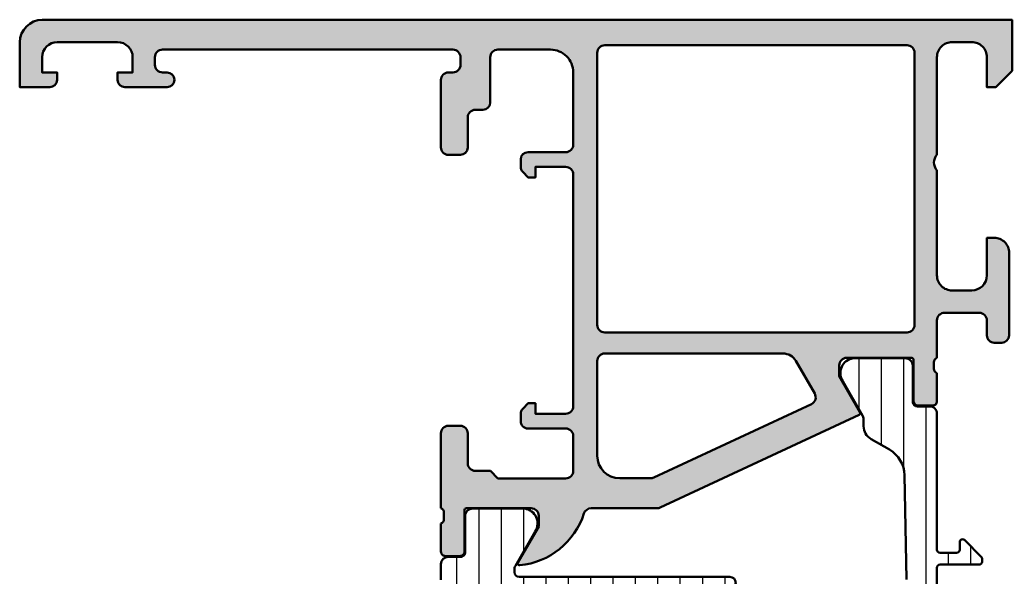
# Model space of a CAD drawing. Extents: x -35 to 53, y 0 to 100.
# Drawn here: x -35 to 31, y 62.9 to 100 of the extents above; entities that cross this region are included whole.
import ezdxf

# ---------------------------------------------------------------- set-up
doc = ezdxf.new("R2010")
doc.units = 0
for name, color, linetype, lineweight in [('0S-Alu contour', 7, 'Continuous', 50), ('0S-Alu hatch', 252, 'Continuous', 25), ('0S-Plastic contour', 254, 'Continuous', 50), ('0S-Plastic hatch', 253, 'Continuous', 25)]:
    doc.layers.add(name, color=color, linetype=linetype, lineweight=lineweight)
pattern_1 = [(90, (0, 0), (-1.4859, 0), [])]

# ---------------------------------------------------------------- blocks, each defined once
blk = doc.blocks.new('245333__AB3C37DB_A8EB_4CBF_8528_2599B0CFD60A___7E05B012_0BDB_4FFD_AA34_E03816C24CFA_')
at = {"layer": '0S-Plastic hatch'}
h = blk.add_hatch(dxfattribs=at)
h.set_pattern_fill('ANSI31', color=256, scale=0.4680000000000001, angle=45, style=0)
h.set_pattern_definition(pattern_1)
edge = h.paths.add_edge_path()
edge.add_line((25.9799999999999, 73.79000299999998), (25.97999999999993, 64.75000000000767))
edge.add_arc((26.18999999999994, 64.75000000000767), 0.2100000000000151, 180, 269.9999999999971)
edge.add_line((26.18999999999993, 64.54000000000767), (27.28999999999604, 64.54000000000755))
edge.add_arc((27.28999999999606, 64.75000000000774), 0.2100000000001927, 269.9999999999952, 360)
edge.add_line((27.49999999999625, 64.75000000000774), (27.49999999999625, 65.25000000000763))
edge.add_ellipse((27.68999999999626, 65.25000000000763), major_axis=(-0.1900000000000154, 0), ratio=1, start_angle=224.9999999999993, end_angle=360, ccw=False)
edge.add_line((27.82435028842172, 65.38435028843308), (28.92435028842168, 64.2843502884331))
edge.add_ellipse((28.78999999999616, 64.15000000000758), major_axis=(-0.1900000000001091, 0), ratio=1, start_angle=180, end_angle=225.0000000000008, ccw=False)
edge.add_line((28.97999999999627, 64.15000000000758), (28.97999999999602, 63.9500000000072))
edge.add_ellipse((28.78999999999622, 63.95000000000742), major_axis=(-0.1899999999998023, 0), ratio=1, start_angle=90, end_angle=180, ccw=False)
edge.add_line((28.78999999999622, 63.76000000000762), (26.18999999999616, 63.76000000000761))
edge.add_arc((26.18999999999617, 63.55000000001139), 0.2099999999962208, 90.00000000000095, 180)
edge.add_line((25.97999999999995, 63.55000000001139), (25.98000000000008, 28.94999999999603))
edge.add_arc((26.18999999999618, 28.94999999999603), 0.2099999999961035, 180, 270.0000000000009)
edge.add_line((26.18999999999618, 28.73999999999993), (28.78999999999622, 28.73999999999993))
edge.add_ellipse((28.78999999999621, 28.55000000000014), major_axis=(-0.1899999999997952, 0), ratio=1, start_angle=180, end_angle=269.99999999999784, ccw=False)
edge.add_line((28.97999999999601, 28.55000000000014), (28.97999999999626, 28.3500000000002))
edge.add_ellipse((28.78999999999623, 28.34999999999997), major_axis=(-0.1900000000000297, 0), ratio=1, start_angle=135.0000000000008, end_angle=180, ccw=False)
edge.add_line((28.92435028842169, 28.2156497115745), (27.82435028842169, 27.11564971157448))
edge.add_ellipse((27.68999999999625, 27.24999999999992), major_axis=(-0.1900000000000011, 0), ratio=1, start_angle=0, end_angle=134.9999999999985, ccw=False)
edge.add_line((27.49999999999625, 27.24999999999992), (27.49999999999625, 27.74999999999979))
edge.add_arc((27.28999999999607, 27.74999999999979), 0.2100000000001856, 0, 90.0000000000068)
edge.add_line((27.28999999999604, 27.95999999999998), (26.19000000000376, 27.95999999999988))
edge.add_arc((26.19000000000378, 27.74999999999618), 0.2100000000036957, 90.00000000000291, 180)
edge.add_line((25.98000000000008, 27.74999999999618), (25.98000000000011, 18.70999700000012))
edge.add_ellipse((25.49000000000002, 18.70999700000011), major_axis=(-0.490000000000098, 0), ratio=1, start_angle=89.9999999999996, end_angle=180, ccw=False)
edge.add_line((25.49000000000001, 18.21999700000002), (24.67966598775748, 18.21999700000002))
edge.add_arc((24.67966598775748, 17.90999700000001), 0.3100000000000058, 90, 180)
edge.add_line((24.36966598775748, 17.90999700000001), (24.3700006171609, 15.50999722280127))
edge.add_ellipse((23.88000531041819, 15.50999530673905), major_axis=(-0.4899953067464561, 0), ratio=1, start_angle=89.99992156330188, end_angle=180.0002240468632, ccw=False)
edge.add_line((23.88000463962508, 15.01999999999305), (20.4041775038158, 15.02000000000001))
edge.add_ellipse((20.5457711508919, 15.99981807472287), major_axis=(-0.9899960709244822, 0), ratio=1, start_angle=-32.740756988377484, end_angle=81.77710364110038, ccw=False)
edge.add_line((19.71305944591096, 16.53524634894235), (21.0316956091938, 18.81919149350405))
edge.add_arc((20.59002263812886, 19.07419146728958), 0.5099999999999558, 330.0000034006546, 360.5398516222324)
edge.add_line((21.10000000000014, 19.07899671221202), (21.10000000000014, 19.53149545762268))
edge.add_ellipse((22.09000000000009, 19.53149545762266), major_axis=(-0.9899999999999485, 0), ratio=1, start_angle=299.9999999999982, end_angle=360, ccw=False)
edge.add_line((21.59500000000014, 20.38886060736923), (22.81844590919087, 21.0952174323794))
edge.add_arc((21.81344590919093, 22.83592849398615), 2.010000000000001, 299.9999999999981, 358.8298047176663)
edge.add_line((23.8230267081173, 22.79487958917155), (23.96488342538069, 29.7395846062411))
edge.add_arc((23.45498978983221, 29.75000000000004), 0.510000000000003, 358.829804717665, 450.0000000000004)
edge.add_line((23.4549897898322, 30.26000000000004), (22.09000000000001, 30.26000000000003))
edge.add_ellipse((22.09000000000001, 30.75000000000003), major_axis=(-0.490000000000002, 0), ratio=1, start_angle=-90, end_angle=90, ccw=False)
edge.add_line((22.09000000000001, 31.24000000000004), (23.49584299149152, 31.24000000000002))
edge.add_arc((23.49584299149152, 31.75000000000003), 0.5100000000000052, 269.9999999999996, 358.8298047176656)
edge.add_line((24.00573662704001, 31.7395846062411), (24.16914943367726, 39.73958460624115))
edge.add_arc((23.65925579812883, 39.75000000000009), 0.5099999999999497, 358.829804717665, 450.0000000000004)
edge.add_line((23.65925579812883, 40.26000000000004), (22.09000000000002, 40.26000000000002))
edge.add_ellipse((22.09000000000002, 40.75000000000002), major_axis=(-0.490000000000002, 0), ratio=1, start_angle=-90, end_angle=90, ccw=False)
edge.add_line((22.09000000000002, 41.24000000000003), (23.68999999999993, 41.24000000000003))
edge.add_arc((23.68999999999993, 41.7500000000001), 0.5100000000000762, 270, 360)
edge.add_line((24.20000000000001, 41.7500000000001), (24.20000000000001, 50.75000000000001))
edge.add_arc((23.69, 50.75000000000001), 0.5100000000000087, 0, 89.9999999999996)
edge.add_line((23.69, 51.26000000000002), (22.09000000000001, 51.26000000000002))
edge.add_ellipse((22.09000000000001, 51.75000000000003), major_axis=(-0.490000000000002, 0), ratio=1, start_angle=-90, end_angle=90, ccw=False)
edge.add_line((22.09000000000001, 52.24000000000003), (23.6592557981288, 52.24000000000004))
edge.add_arc((23.65925579812879, 52.75000000000003), 0.5099999999999838, 270.0000000000004, 361.1701952823318)
edge.add_line((24.16914943367726, 52.76041539375894), (24.00573662704001, 60.76041539375893))
edge.add_arc((23.49584299149153, 60.74999999999999), 0.5099999999999995, 1.170195282334352, 89.999999999998)
edge.add_line((23.49584299149155, 61.25999999999999), (22.08999999999999, 61.26000000000004))
edge.add_ellipse((22.08999999999999, 61.75000000000003), major_axis=(-0.4899999999999878, 0), ratio=1, start_angle=-90, end_angle=90, ccw=False)
edge.add_line((22.08999999999999, 62.24000000000001), (23.45498978983222, 62.24000000000003))
edge.add_arc((23.45498978983221, 62.75000000000003), 0.509999999999998, 270.0000000000008, 361.1701952823344)
edge.add_line((23.96488342538069, 62.76041539375897), (23.82302670811729, 69.70512041082851))
edge.add_arc((21.81344590919099, 69.66407150601391), 2.009999999999937, 1.170195282334352, 59.99999999999968)
edge.add_line((22.81844590919097, 71.40478256762057), (21.59500000000013, 72.11113939263085))
edge.add_ellipse((22.09000000000014, 72.96850454237743), major_axis=(-0.9899999999999938, 0), ratio=1, start_angle=0, end_angle=59.9999999999996, ccw=False)
edge.add_line((21.10000000000014, 72.96850454237743), (21.10000000000016, 73.42100328780253))
edge.add_arc((20.59002263812852, 73.42580853271026), 0.5100000000001821, 359.4601483794223, 389.9999965993437)
edge.add_line((21.03169560919366, 73.6808085064959), (19.71305944591087, 75.96475365105756))
edge.add_ellipse((20.54577115089173, 76.50018192527716), major_axis=(-0.989996070924479, 0), ratio=1, start_angle=-81.77710364109811, end_angle=32.74075698838561, ccw=False)
edge.add_line((20.40417750381559, 77.48), (23.88000463962495, 77.48000000000695))
edge.add_ellipse((23.88000463962494, 76.99000402256138), major_axis=(-0.4899959774455738, 0), ratio=1, start_angle=179.9920112387995, end_angle=269.99999999999875, ccw=False)
edge.add_line((24.37000061230757, 76.98993570233128), (24.36966599077062, 74.59004622301165))
edge.add_arc((24.67966598777279, 74.59000300001544), 0.3100000000154463, 179.9920113055905, 269.999999997147)
edge.add_line((24.67966598775736, 74.280003), (25.48999999999983, 74.28000300000004))
edge.add_ellipse((25.48999999999985, 73.79000299999998), major_axis=(-0.4900000000000518, 0), ratio=1, start_angle=180, end_angle=270.00000000000205, ccw=False)
at = {"layer": '0S-Plastic contour', "color": 7}
for points in [[(20.40417750381559, 77.48), (23.88000463962495, 77.48000000000695)], [(24.37000061230757, 76.98993570233128), (24.36966599077062, 74.59004622301165)], [(21.03169560919366, 73.6808085064959), (19.71305944591087, 75.96475365105756)], [(24.67966598775736, 74.280003), (25.48999999999983, 74.28000300000004)], [(21.10000000000014, 72.96850454237743), (21.10000000000016, 73.42100328780253)], [(25.9799999999999, 73.79000299999998), (25.97999999999993, 64.75000000000767)], [(22.81844590919097, 71.40478256762057), (21.59500000000013, 72.11113939263085)], [(23.96488342538069, 62.76041539375897), (23.82302670811729, 69.70512041082851)], [(27.82435028842172, 65.38435028843308), (28.92435028842168, 64.2843502884331)], [(27.49999999999625, 64.75000000000774), (27.49999999999625, 65.25000000000763)], [(26.18999999999993, 64.54000000000767), (27.28999999999604, 64.54000000000755)], [(28.97999999999627, 64.15000000000758), (28.97999999999602, 63.9500000000072)], [(25.97999999999995, 63.55000000001139), (25.98000000000008, 28.94999999999603)], [(28.78999999999622, 63.76000000000762), (26.18999999999616, 63.76000000000761)]]:
    blk.add_lwpolyline(points, dxfattribs=at)
at = {"layer": '0S-Plastic contour', "color": 7, "extrusion": (0, 0, -1)}
for centre, radius, start, end in [((-20.54577115089173, 76.50018192527716), 0.989996070924479, 327.2592430116144, 81.77710364109817), ((-23.88000463962494, 76.99000402256138), 0.4899959774455738, 90.00000000000124, 180.0079887612006), ((-25.48999999999985, 73.79000299999998), 0.4900000000000518, 89.99999999999793, 180), ((-22.09000000000014, 72.96850454237743), 0.9899999999999938, 300.0000000000004, 0), ((-27.68999999999626, 65.25000000000763), 0.1900000000000155, 0, 135.0000000000007), ((-28.78999999999616, 64.15000000000758), 0.1900000000001091, 134.9999999999992, 180), ((-28.78999999999622, 63.95000000000742), 0.1899999999998023, 180, 270)]:
    blk.add_arc(centre, radius, start, end, dxfattribs=at)
at = {"layer": '0S-Plastic contour', "color": 7}
for centre, radius, start, end in [((24.67966598777279, 74.59000300001544), 0.3100000000154463, 179.9920113055905, 269.999999997147), ((20.59002263812852, 73.42580853271026), 0.5100000000001821, 359.4601483794223, 29.99999659934367), ((21.81344590919099, 69.66407150601391), 2.009999999999937, 1.170195282334352, 59.99999999999968), ((26.18999999999994, 64.75000000000767), 0.2100000000000151, 180, 269.9999999999971), ((27.28999999999606, 64.75000000000774), 0.2100000000001927, 269.9999999999952, 0), ((26.18999999999617, 63.55000000001139), 0.2099999999962208, 90.00000000000095, 180)]:
    blk.add_arc(centre, radius, start, end, dxfattribs=at)
blk = doc.blocks.new('245333__F05E49D6_9952_44A5_8D55_036CB5AF8541___F15FF10C_3851_4675_9BC1_AAC0E9A3D3D3_')
at = {"layer": '0S-Plastic hatch'}
h = blk.add_hatch(dxfattribs=at)
h.set_pattern_fill('ANSI31', color=256, scale=0.4680000000000001, angle=45, style=0)
h.set_pattern_definition(pattern_1)
edge = h.paths.add_edge_path()
edge.add_ellipse((-7.310000000000066, 62.75000000000009), major_axis=(-0.3100000000001444, 0), ratio=1, start_angle=90.00000000000131, end_angle=180, ccw=False)
edge.add_line((-7.310000000000059, 62.43999999999994), (-11.17602540378484, 62.43999999999995))
edge.add_arc((-11.17602540378481, 61.95000000000003), 0.4899999999999097, 90.00000000000333, 120.0000000000067)
edge.add_line((-11.42102540378481, 62.3743524478543), (-15.65499999999995, 59.92986607498724))
edge.add_arc((-15.40999999999992, 59.50551362713285), 0.4900000000000287, 120.0000000000025, 180)
edge.add_line((-15.89999999999995, 59.50551362713285), (-15.89999999999994, 50.05081865226767))
edge.add_line((-15.89999999999994, 50.05081865226767), (-11.53815944526325, 23.58898595353155))
edge.add_arc((-10.56134089668845, 23.74999999999992), 0.9899999999999536, 189.3601908019132, 270.0000000000008)
edge.add_line((-10.56134089668843, 22.75999999999997), (-6.459137756705189, 22.76000000000002))
edge.add_ellipse((-6.459137756705175, 21.74999999999991), major_axis=(-1.010000000000111, 0), ratio=1, start_angle=242.0205256115211, end_angle=270.0000000000008, ccw=False)
edge.add_line((-5.985290978483774, 22.641946876652), (-3.270730834759518, 21.19983680029858))
edge.add_ellipse((-3.509999999999969, 20.74944778337535), major_axis=(-0.509999999999939, 0), ratio=1, start_angle=180, end_angle=242.02052561152152, ccw=False)
edge.add_line((-3.000000000000031, 20.74944778337535), (-2.999999999999928, 18.70999432109069))
edge.add_arc((-2.510002678902019, 18.70999432109071), 0.4899973210979099, 180, 269.9999999999992)
edge.add_line((-2.510002678902026, 18.2199969999928), (-1.699668666662226, 18.21999699999999))
edge.add_ellipse((-1.699668666659469, 17.90999699999998), major_axis=(-0.3100000000000094, 0), ratio=1, start_angle=179.9920752627534, end_angle=270.00000000050954, ccw=False)
edge.add_line((-1.389668669624676, 17.90995412304535), (-1.390000612376475, 15.51006375070075))
edge.add_arc((-0.9000046396270917, 15.50999597742939), 0.4899959774363776, 179.992075195331, 270.0000000010768)
edge.add_line((-0.9000046396178831, 15.01999999999301), (2.575822496191413, 15.01999999999999))
edge.add_arc((2.434228849115321, 15.99981807472283), 0.9899960709244732, 278.2228963588989, 392.7407569883279)
edge.add_line((3.266940554096714, 16.53524634894159), (1.948315574671376, 18.81917212144135))
edge.add_ellipse((2.389914507581877, 19.07412934928548), major_axis=(-0.5099145081066605, 0), ratio=1, start_angle=0, end_angle=29.999996599456097, ccw=False)
edge.add_line((1.879999999475217, 19.07412934928548), (1.880000000000066, 19.25000000092515))
edge.add_ellipse((2.190000000000019, 19.25000000000002), major_axis=(-0.3099999999999525, 0), ratio=1, start_angle=270.0000000000013, end_angle=360, ccw=False)
edge.add_line((2.190000000000011, 19.55999999999997), (12.21179744661185, 19.56))
edge.add_arc((12.21179744661185, 19.95), 0.3900000000000041, 270, 450)
edge.add_line((12.21179744661185, 20.34000000000001), (2.590000000000031, 20.34))
edge.add_ellipse((2.590000000000046, 21.35), major_axis=(-1.009999999999994, 0), ratio=1, start_angle=0, end_angle=89.9999999999992, ccw=False)
edge.add_line((1.580000000000051, 21.35), (1.58000000000004, 22.44675080303766))
edge.add_line((1.58000000000004, 22.44675080303766), (-5.189983979571763, 31.76483435439978))
edge.add_ellipse((-3.563859820878178, 32.9462827115076), major_axis=(-2.009999999999919, 0), ratio=1, start_angle=9.360190801913404, end_angle=35.999999999999716, ccw=False)
edge.add_line((-5.547097480105826, 32.6193754050415), (-8.371440212615873, 49.75372131560254))
edge.add_ellipse((-6.388202553388097, 50.08062862206865), major_axis=(-2.010000000000048, 0), ratio=1, start_angle=-45.00000000000023, end_angle=9.360190801913177, ccw=False)
edge.add_line((-7.809487183573084, 51.50191325225365), (-3.902857505438774, 55.4085429303879))
edge.add_arc((-5.310000000000009, 56.81568542494915), 1.990000000000012, 314.9999999999999, 360)
edge.add_line((-3.319999999999996, 56.81568542494915), (-3.319999999999879, 60.53341924626915))
edge.add_ellipse((-2.309999999999853, 60.53341924626912), major_axis=(-1.010000000000026, 0), ratio=1, start_angle=300, end_angle=360, ccw=False)
edge.add_line((-2.814999999999866, 61.40810490409142), (-1.747050807568832, 62.0246856578223))
edge.add_ellipse((-1.242050807568837, 61.15000000000002), major_axis=(-1.009999999999991, 0), ratio=1, start_angle=270.0000000000008, end_angle=300, ccw=False)
edge.add_line((-1.242050807568851, 62.16000000000001), (12.21179744661186, 62.16000000000001))
edge.add_arc((12.21179744661186, 62.55000000000002), 0.3900000000000077, 270, 450)
edge.add_line((12.21179744661186, 62.94000000000004), (-1.809999999999881, 62.93999999999996))
edge.add_ellipse((-1.809999999999881, 63.25000000000002), major_axis=(-0.3100000000000591, 0), ratio=1, start_angle=0, end_angle=90, ccw=False)
edge.add_line((-2.11999999999994, 63.25000000000002), (-2.120000000522956, 63.42587054615558))
edge.add_ellipse((-1.610085349575129, 63.42587054617024), major_axis=(-0.5099146509478274, 0), ratio=1, start_angle=330.0000034023255, end_angle=360, ccw=False)
edge.add_line((-2.051684406197642, 63.68082784542122), (-0.7330594076424007, 65.96475365105847))
edge.add_arc((-1.565771112623849, 66.50018192527715), 0.9899960709244755, 327.2592430116779, 441.7771036411004)
edge.add_line((-1.424177465547746, 67.47999999999999), (-4.900004601357068, 67.48000000000692))
edge.add_arc((-4.900004601357053, 66.99000402256135), 0.489995977445588, 90.00000000000165, 180.0002250952805)
edge.add_line((-5.39000057879886, 66.99000209755066), (-5.389668631363861, 64.59004587696673))
edge.add_ellipse((-5.699668628404637, 64.59000300000599), major_axis=(-0.3100000000059922, 0), ratio=1, start_angle=90.00000000110839, end_angle=180.0079247383506, ccw=False)
edge.add_line((-5.69966862839864, 64.280003), (-6.510000000000218, 64.28000299999998))
edge.add_arc((-6.510000000000211, 63.79000299999998), 0.4899999999999949, 90.00000000000082, 180)
edge.add_line((-7.000000000000206, 63.79000299999998), (-6.999999999999921, 62.75000000000009))
edge = h.paths.add_edge_path()
edge.add_line((-4.909999999999875, 60.6499999999999), (-4.909999999999989, 57.06421356237299))
edge.add_ellipse((-5.910000000000003, 57.06421356237303), major_axis=(-1.000000000000014, 0), ratio=1, start_angle=135, end_angle=180, ccw=False)
edge.add_line((-5.202893218813445, 56.35710678118647), (-9.52421356237297, 52.03578643762697))
edge.add_ellipse((-10.93842712474607, 53.45000000000009), major_axis=(-2.000000000000015, 0), ratio=1, start_angle=90.00000000000023, end_angle=134.9999999999997, ccw=False)
edge.add_line((-10.93842712474606, 51.45000000000007), (-14.11000000000005, 51.45000000000007))
edge.add_ellipse((-14.11000000000005, 52.44999999999996), major_axis=(-0.9999999999998863, 0), ratio=1, start_angle=0, end_angle=90, ccw=False)
edge.add_line((-15.10999999999993, 52.44999999999996), (-15.10999999999992, 58.75495827718644))
edge.add_ellipse((-14.10999999999986, 58.75495827718644), major_axis=(-1.000000000000056, 0), ratio=1, start_angle=299.99999999999994, end_angle=360, ccw=False)
edge.add_line((-14.60999999999989, 59.62098368097094), (-11.32769145362405, 61.51602540378438))
edge.add_ellipse((-10.82769145362402, 60.64999999999987), major_axis=(-1.000000000000083, 0), ratio=1, start_angle=269.9999999999996, end_angle=299.9999999999991, ccw=False)
edge.add_line((-10.82769145362401, 61.64999999999994), (-5.909999999999854, 61.64999999999992))
edge.add_ellipse((-5.909999999999861, 60.64999999999994), major_axis=(-0.9999999999999857, 0), ratio=1, start_angle=180, end_angle=269.9999999999996, ccw=False)
edge = h.paths.add_edge_path()
edge.add_ellipse((-14.60894096789278, 50.15), major_axis=(-0.499999999999999, 0), ratio=1, start_angle=-90, end_angle=9.360190801913916, ccw=False)
edge.add_line((-14.60894096789278, 50.65), (-10.55496389530592, 50.65000000000001))
edge.add_ellipse((-10.55496389530591, 50.15000000000001), major_axis=(-0.5, 0), ratio=1, start_angle=189.360190801913, end_angle=270.0000000000008, ccw=False)
edge.add_line((-10.06162119400548, 50.23132022548909), (-8.77590690829109, 42.43132022548902))
edge.add_ellipse((-9.269249609591517, 42.34999999999994), major_axis=(-0.5000000000000007, 0), ratio=1, start_angle=90.0000000000008, end_angle=189.3601908019139, ccw=False)
edge.add_line((-9.269249609591512, 41.84999999999994), (-13.32322668217835, 41.84999999999987))
edge.add_ellipse((-13.32322668217836, 42.34999999999986), major_axis=(-0.4999999999999929, 0), ratio=1, start_angle=9.360190801913973, end_angle=90.00000000000159, ccw=False)
edge.add_line((-13.81656938347878, 42.26867977451077), (-15.10228366919321, 50.06867977451092))
edge = h.paths.add_edge_path()
edge.add_line((-8.4792036115878, 40.631320225489), (-7.193489325873521, 32.83132022548904))
edge.add_ellipse((-7.686832027173949, 32.74999999999996), major_axis=(-0.4999999999999977, 0), ratio=1, start_angle=90.0000000000008, end_angle=189.3601908019131, ccw=False)
edge.add_line((-7.686832027173942, 32.24999999999996), (-11.74080909976076, 32.24999999999989))
edge.add_ellipse((-11.74080909976076, 32.7499999999999), major_axis=(-0.5000000000000071, 0), ratio=1, start_angle=9.360190801912779, end_angle=90, ccw=False)
edge.add_line((-12.2341518010612, 32.66867977451081), (-13.51986608677548, 40.46867977451078))
edge.add_ellipse((-13.02652338547505, 40.54999999999986), major_axis=(-0.5000000000000048, 0), ratio=1, start_angle=-90, end_angle=9.360190801913006, ccw=False)
edge.add_line((-13.02652338547505, 41.04999999999987), (-8.972546312888232, 41.04999999999992))
edge.add_ellipse((-8.972546312888227, 40.54999999999992), major_axis=(-0.5, 0), ratio=1, start_angle=189.3601908019131, end_angle=270.0000000000008, ccw=False)
edge = h.paths.add_edge_path()
edge.add_line((-6.627099971167325, 31.03778525229242), (-0.3645223396388166, 22.41808662470939))
edge.add_ellipse((-0.7690308368262891, 22.12419399856317), major_axis=(-0.4999999999999931, 0), ratio=1, start_angle=62.02052561152033, end_angle=215.9999999999993, ccw=False)
edge.add_line((-1.003608449807156, 21.68263613883446), (-5.616275895685646, 24.1331157194574))
edge.add_arc((-6.085431121647346, 23.25000000000009), 0.9999999999998893, 62.0205256115197, 90.00000000000072)
edge.add_line((-6.085431121647358, 24.24999999999998), (-9.149139126112251, 24.24999999999994))
edge.add_ellipse((-9.149139126112274, 26.24999999999988), major_axis=(-1.999999999999943, 0), ratio=1, start_angle=9.360190801913689, end_angle=90.00000000000063, ccw=False)
edge.add_line((-11.12250993131393, 25.92471909804355), (-11.93744850435804, 30.86867977451082))
edge.add_ellipse((-11.4441058030576, 30.9499999999999), major_axis=(-0.5000000000000059, 0), ratio=1, start_angle=-90, end_angle=9.360190801913802, ccw=False)
edge.add_line((-11.4441058030576, 31.44999999999991), (-7.436116965542282, 31.44999999999996))
edge.add_ellipse((-7.436116965542275, 30.44999999999995), major_axis=(-1.000000000000003, 0), ratio=1, start_angle=215.9999999999999, end_angle=270.0000000000004, ccw=False)
at = {"layer": '0S-Plastic contour', "color": 7}
for points in [[(-1.424177465547746, 67.47999999999999), (-4.900004601357068, 67.48000000000692)], [(-5.39000057879886, 66.99000209755066), (-5.389668631363861, 64.59004587696673)], [(-2.051684406197642, 63.68082784542122), (-0.7330594076424007, 65.96475365105847)], [(-5.69966862839864, 64.280003), (-6.510000000000218, 64.28000299999998)], [(-7.000000000000206, 63.79000299999998), (-6.999999999999921, 62.75000000000009)], [(-2.11999999999994, 63.25000000000002), (-2.120000000522956, 63.42587054615558)], [(12.21179744661186, 62.94000000000004), (-1.809999999999881, 62.93999999999996)]]:
    blk.add_lwpolyline(points, dxfattribs=at)
for centre, radius, start, end in [((-4.900004601357053, 66.99000402256135), 0.489995977445588, 90.00000000000165, 180.0002250952805), ((-1.565771112623849, 66.50018192527715), 0.9899960709244755, 327.2592430116779, 81.77710364110041), ((-6.510000000000211, 63.79000299999998), 0.4899999999999949, 90.00000000000082, 180), ((12.21179744661186, 62.55000000000002), 0.3900000000000077, 270, 90)]:
    blk.add_arc(centre, radius, start, end, dxfattribs=at)
at = {"layer": '0S-Plastic contour', "color": 7, "extrusion": (0, 0, -1)}
for centre, radius, start, end in [((5.699668628404637, 64.59000300000599), 0.3100000000059922, 179.9920752616494, 269.9999999988916), ((1.610085349575129, 63.42587054617024), 0.5099146509478274, 0, 29.99999659767452), ((1.809999999999881, 63.25000000000002), 0.3100000000000591, 270, 0)]:
    blk.add_arc(centre, radius, start, end, dxfattribs=at)
blk = doc.blocks.new('333190__A843D26B_81B6_47C5_8F5B_6E64A0AF59AB_')
at = {"layer": '0S-Alu hatch'}
h = blk.add_hatch(color=256, dxfattribs=at)
edge = h.paths.add_edge_path()
edge.add_arc((-3.209772682188656, 97.49999999999999), 0.510000000000062, 90.0000000000008, 180)
edge.add_line((-3.719772682188718, 97.49999999999999), (-3.719772682188718, 94.50000000000016))
edge.add_ellipse((-4.209772682188834, 94.50000000000016), major_axis=(-0.4900000000001157, 0), ratio=1, start_angle=90.0000000000042, end_angle=180, ccw=False)
edge.add_line((-4.209772682188798, 94.01), (-4.709772682188749, 94.01))
edge.add_arc((-4.709772682188713, 93.49999999999999), 0.5100000000000052, 90.000000000004, 180)
edge.add_line((-5.219772682188718, 93.49999999999999), (-5.219772682188718, 91.49999999999977))
edge.add_ellipse((-5.709772682188472, 91.49999999999974), major_axis=(-0.4899999999997533, 0), ratio=1, start_angle=90.0000000000008, end_angle=180, ccw=False)
edge.add_line((-5.709772682188464, 91.01), (-6.509772682188874, 91.01))
edge.add_ellipse((-6.509772682188881, 91.49999999999991), major_axis=(-0.4899999999999097, 0), ratio=1, start_angle=0, end_angle=90.0000000000008, ccw=False)
edge.add_line((-6.99977268218879, 91.49999999999991), (-6.999772682188563, 96.00000000000016))
edge.add_ellipse((-6.509772682188653, 96.00000000000011), major_axis=(-0.4899999999999097, 0), ratio=1, start_angle=269.99999999998835, end_angle=360, ccw=False)
edge.add_line((-6.509772682188554, 96.49000000000002), (-6.209772682188713, 96.48999999999995))
edge.add_arc((-6.209772682188607, 96.99999999999982), 0.509999999999863, 269.9999999999881, 360)
edge.add_line((-5.699772682188743, 96.99999999999982), (-5.699772682188722, 97.49999999999969))
edge.add_arc((-6.209772682189026, 97.49999999999969), 0.5100000000003037, 0, 90.0000000000016)
edge.add_line((-6.20977268218904, 98.01), (-25.50977268218928, 98.00999999999962))
edge.add_arc((-25.50977268218928, 97.50000000000009), 0.5099999999995362, 90, 180)
edge.add_line((-26.01977268218881, 97.50000000000009), (-26.0197726821888, 96.99999999999997))
edge.add_arc((-25.50977268218882, 96.99999999999994), 0.5099999999999767, 180, 269.9999999999968)
edge.add_line((-25.50977268218885, 96.49), (-25.20977268218881, 96.49))
edge.add_ellipse((-25.20977268218881, 96), major_axis=(-0.4899999999999807, 0), ratio=1, start_angle=90, end_angle=270, ccw=False)
edge.add_line((-25.20977268218881, 95.51), (-28.00977268218879, 95.51))
edge.add_ellipse((-28.00977268218879, 96), major_axis=(-0.4900000000000091, 0), ratio=1, start_angle=0, end_angle=90, ccw=False)
edge.add_line((-28.4997726821888, 96), (-28.49977268218879, 96.49))
edge.add_line((-28.49977268218879, 96.49), (-27.49977268218879, 96.49))
edge.add_line((-27.49977268218879, 96.49), (-27.49977268218879, 97.5))
edge.add_arc((-28.50977268218879, 97.5), 1.010000000000005, 0, 90)
edge.add_line((-28.50977268218879, 98.51), (-32.50977268218879, 98.51))
edge.add_arc((-32.50977268218879, 97.5), 1.010000000000005, 90, 180)
edge.add_line((-33.5197726821888, 97.5), (-33.5197726821888, 96.49))
edge.add_line((-33.5197726821888, 96.49), (-32.51977268218878, 96.49))
edge.add_line((-32.51977268218878, 96.49), (-32.5197726821888, 96))
edge.add_ellipse((-33.00977268218878, 96.00000000000001), major_axis=(-0.4899999999999807, 0), ratio=1, start_angle=90.0000000000017, end_angle=180, ccw=False)
edge.add_line((-33.00977268218876, 95.51000000000003), (-34.99977268218877, 95.51))
edge.add_line((-34.99977268218877, 95.51), (-34.9997726821889, 98.49999999999994))
edge.add_ellipse((-33.5097726821889, 98.50000000000001), major_axis=(-1.489999999999994, 0), ratio=1, start_angle=270, end_angle=360, ccw=False)
edge.add_line((-33.5097726821889, 99.99), (30.97999999999998, 99.99000000000002))
edge.add_line((30.97999999999998, 99.99000000000002), (30.98000000000011, 96.6041421356237))
edge.add_line((30.98000000000011, 96.6041421356237), (29.88585786437626, 95.51))
edge.add_line((29.88585786437626, 95.51), (29.30000000000006, 95.51))
edge.add_line((29.30000000000006, 95.51), (29.30000000000007, 97.5))
edge.add_arc((28.29000000000008, 97.5), 1.009999999999998, 0, 90.00000000000018)
edge.add_line((28.29000000000007, 98.50999999999999), (26.99000000000012, 98.50999999999999))
edge.add_arc((26.99000000000011, 97.5), 1.00999999999999, 89.9999999999998, 180)
edge.add_line((25.98000000000012, 97.5), (25.98000000000011, 91.00398412673415))
edge.add_arc((26.51500000000009, 90.49999999999999), 0.7349999999999828, 136.7098923765394, 223.2901076234605)
edge.add_line((25.98000000000011, 89.99601587326582), (25.98000000000011, 82.99999999999997))
edge.add_arc((26.99000000000012, 82.99999999999997), 1.010000000000005, 180, 270.0000000000004)
edge.add_line((26.99000000000013, 81.98999999999997), (28.29000000000015, 81.98999999999998))
edge.add_arc((28.29000000000013, 82.99999999999991), 1.009999999999934, 270.0000000000006, 360)
edge.add_line((29.30000000000007, 82.99999999999991), (29.30000000000007, 85.48999999999997))
edge.add_line((29.30000000000007, 85.48999999999997), (29.79000000000001, 85.49))
edge.add_ellipse((29.79000000000006, 84.49999999999999), major_axis=(-0.990000000000009, 0), ratio=1, start_angle=180, end_angle=270.00000000000307, ccw=False)
edge.add_line((30.78000000000007, 84.49999999999999), (30.78000000000007, 79.00000000000004))
edge.add_ellipse((30.29000000000003, 79.00000000000006), major_axis=(-0.4900000000000446, 0), ratio=1, start_angle=90.0000000000004, end_angle=180, ccw=False)
edge.add_line((30.29000000000003, 78.51000000000002), (29.79000000000003, 78.51))
edge.add_ellipse((29.79000000000002, 78.99999999999994), major_axis=(-0.4899999999999381, 0), ratio=1, start_angle=0, end_angle=90.0000000000012, ccw=False)
edge.add_line((29.30000000000008, 78.99999999999994), (29.30000000000007, 80))
edge.add_arc((28.79000000000005, 79.99999999999999), 0.5100000000000194, 0, 89.9999999999992)
edge.add_line((28.79000000000006, 80.51), (26.4900000000002, 80.51000000000005))
edge.add_arc((26.4900000000002, 79.99999999999997), 0.5100000000000762, 89.9999999999992, 180)
edge.add_line((25.98000000000012, 79.99999999999997), (25.98, 77.50737655120058))
edge.add_arc((26.0688364465431, 77.23247940800707), 0.2888950563273089, 107.9088868913576, 181.1442552598836)
edge.add_line((25.77999900000019, 77.22671026206227), (25.77999899999996, 76.77331758931899))
edge.add_arc((26.06886709564311, 76.76755634053136), 0.2889255417371312, 178.8574318585545, 252.0866793135521)
edge.add_line((25.98000000000012, 76.49263706514297), (25.98000000000023, 74.62000200000001))
edge.add_ellipse((25.69000000000015, 74.62000200000001), major_axis=(-0.2900000000000808, 0), ratio=1, start_angle=89.99999999999932, end_angle=180, ccw=False)
edge.add_line((25.69000000000015, 74.33000199999995), (24.7100256809572, 74.33000199999996))
edge.add_ellipse((24.71002568095721, 74.62000199999994), major_axis=(-0.2899999999999778, 0), ratio=1, start_angle=0, end_angle=89.9999999999979, ccw=False)
edge.add_line((24.42002568095723, 74.62000199999994), (24.42002568095734, 77.37999999999975))
edge.add_arc((24.29002568095715, 77.37999999999975), 0.1300000000001873, 0, 90.00000000000156)
edge.add_line((24.29002568095715, 77.50999999999993), (19.9900000000001, 77.50999999999995))
edge.add_arc((19.99000000000011, 76.99999999999994), 0.5100000000000052, 90.0000000000008, 180)
edge.add_line((19.4800000000001, 76.99999999999994), (19.48000000000012, 76.29732071097271))
edge.add_line((19.48000000000012, 76.29732071097271), (20.86015903515315, 73.90660610737596))
edge.add_ellipse((20.75188021535174, 73.83811978464826), major_axis=(-0.1281197846483869, 0), ratio=1, start_angle=114.9689304710405, end_angle=212.3133414375586, ccw=False)
edge.add_line((20.80596300238941, 73.72197448183928), (7.582793299614223, 67.55590918435206))
edge.add_ellipse((7.375710351361256, 68.00000000000014), major_axis=(-0.4900000000001221, 0), ratio=1, start_angle=89.9999999999967, end_angle=114.9999999999965, ccw=False)
edge.add_line((7.375710351361226, 67.51000000000002), (2.990227317811026, 67.51000000000003))
edge.add_arc((2.990227317811012, 67.00000000000057), 0.5099999999994794, 89.99999999999841, 162.2515836439306)
edge.add_ellipse((-2.247995923362751, 68.67660886184828), major_axis=(-4.990000000000451, 0), ratio=1, start_angle=95.62257755079378, end_angle=162.2515836439309, ccw=False)
edge.add_ellipse((-1.77165289754059, 63.83811978464829), major_axis=(-0.1281197846482633, 0), ratio=1, start_angle=-30.00000000000341, end_angle=95.62257755079912, ccw=False)
edge.add_line((-1.882607885773374, 63.90217967697243), (-0.4997726821887908, 66.2973205080756))
edge.add_line((-0.4997726821887908, 66.2973205080756), (-0.4997726821889046, 67.00000000000011))
edge.add_arc((-1.009772682188909, 67.00000000000004), 0.5100000000000052, 0, 89.9999999999992)
edge.add_line((-1.009772682188902, 67.51000000000003), (-5.309798363146207, 67.51))
edge.add_arc((-5.3097983631462, 67.3800000000001), 0.1299999999999102, 90.00000000000314, 180)
edge.add_line((-5.43979836314611, 67.38000000000011), (-5.43979836314601, 64.62000200000018))
edge.add_ellipse((-5.72979836314608, 64.62000200000017), major_axis=(-0.2900000000000702, 0), ratio=1, start_angle=89.99999999999858, end_angle=180, ccw=False)
edge.add_line((-5.729798363146088, 64.33000200000009), (-6.709772682188997, 64.33000200000014))
edge.add_ellipse((-6.709772682189004, 64.62000200000017), major_axis=(-0.2900000000000347, 0), ratio=1, start_angle=0, end_angle=90.00000000000142, ccw=False)
edge.add_line((-6.999772682189039, 64.62000200000017), (-6.999772682188904, 66.49263706514317))
edge.add_arc((-7.088639777832099, 66.76755634053157), 0.288925541737208, 287.9133206864859, 361.1425681414873)
edge.add_line((-6.799771682188874, 66.7733175893194), (-6.799771682188861, 67.226710262063))
edge.add_arc((-7.088609128731896, 67.23247940800692), 0.2888950563274192, 358.8557447402887, 432.0911131086695)
edge.add_line((-6.999772682188899, 67.50737655120058), (-6.999772682188904, 72.49999999999977))
edge.add_ellipse((-6.50977268218871, 72.49999999999976), major_axis=(-0.4900000000001939, 0), ratio=1, start_angle=269.9999999999992, end_angle=360, ccw=False)
edge.add_line((-6.509772682188703, 72.98999999999995), (-5.709772682188891, 72.98999999999997))
edge.add_ellipse((-5.709772682188884, 72.49999999999979), major_axis=(-0.4900000000001796, 0), ratio=1, start_angle=180, end_angle=270.0000000000008, ccw=False)
edge.add_line((-5.219772682188704, 72.49999999999977), (-5.219772682188605, 70.50000000000003))
edge.add_arc((-4.70977268218855, 70.50000000000006), 0.5100000000000549, 180, 270)
edge.add_line((-4.70977268218855, 69.99000000000001), (-3.713914817812558, 69.99000000000001))
edge.add_line((-3.713914817812558, 69.99000000000001), (-3.213914817812558, 69.49000000000002))
edge.add_line((-3.213914817812558, 69.49000000000002), (1.290227317810128, 69.49000000000026))
edge.add_arc((1.290227317810099, 70.00000000000134), 0.510000000001071, 270.0000000000032, 360)
edge.add_line((1.80022731781117, 70.00000000000134), (1.800227317811277, 72.29999999999967))
edge.add_arc((1.290227317811215, 72.29999999999971), 0.510000000000062, 0, 89.9999999999992)
edge.add_line((1.290227317811222, 72.80999999999977), (-1.209772682189047, 72.80999999999977))
edge.add_ellipse((-1.209772682189061, 73.29999999999991), major_axis=(-0.490000000000137, 0), ratio=1, start_angle=0, end_angle=90.0000000000017, ccw=False)
edge.add_line((-1.699772682189198, 73.29999999999991), (-1.699772682189184, 73.77766912531457))
edge.add_ellipse((-1.209772682187299, 73.77766912531455), major_axis=(-0.490000000001885, 0), ratio=1, start_angle=314.98774128847623, end_angle=360, ccw=False)
edge.add_line((-1.556180865457049, 74.12422557174946), (-1.205506556750073, 74.48999999999978))
edge.add_line((-1.205506556750073, 74.48999999999978), (-0.7197726821891663, 74.48999999999985))
edge.add_line((-0.7197726821891663, 74.48999999999985), (-0.7197726821891735, 73.78999999999974))
edge.add_line((-0.7197726821891735, 73.78999999999974), (1.290227317811329, 73.78999999999972))
edge.add_arc((1.290227317811329, 74.29999999999956), 0.5099999999998346, 270, 360)
edge.add_line((1.800227317811163, 74.29999999999956), (1.800227317811156, 89.69999999999975))
edge.add_arc((1.29022731781125, 89.69999999999975), 0.5099999999999058, 0, 90)
edge.add_line((1.29022731781125, 90.20999999999967), (-0.7197726821891735, 90.20999999999967))
edge.add_line((-0.7197726821891735, 90.20999999999967), (-0.7197726821891735, 89.50999999999952))
edge.add_line((-0.7197726821891735, 89.50999999999952), (-1.205506556750059, 89.50999999999956))
edge.add_line((-1.205506556750059, 89.50999999999956), (-1.556180865456219, 89.87577442824922))
edge.add_ellipse((-1.209772682186496, 90.22233087468526), major_axis=(-0.4900000000026591, 0), ratio=1, start_angle=0, end_angle=45.01225871161881, ccw=False)
edge.add_line((-1.699772682189156, 90.22233087468526), (-1.699772682189177, 90.6999999999998))
edge.add_ellipse((-1.209772682189267, 90.69999999999982), major_axis=(-0.4899999999999097, 0), ratio=1, start_angle=270.00000000000165, end_angle=360, ccw=False)
edge.add_line((-1.209772682189282, 91.18999999999973), (1.290227317811279, 91.18999999999981))
edge.add_arc((1.290227317811265, 91.69999999999983), 0.5100000000000194, 270.0000000000016, 360)
edge.add_line((1.800227317811284, 91.69999999999983), (1.800227317811277, 96.49999999999999))
edge.add_arc((0.2902273178112438, 96.49999999999999), 1.510000000000033, 0, 90.00000000000024)
edge.add_line((0.2902273178112375, 98.01), (-3.209772682188663, 98.01000000000003))
edge = h.paths.add_edge_path()
edge.add_arc((3.890227317811543, 97.80000000000001), 0.5000000000000142, 90, 180)
edge.add_line((3.390227317811529, 97.80000000000001), (3.390227317811529, 79.69999999999997))
edge.add_arc((3.890227317811529, 79.69999999999997), 0.5, 180, 270)
edge.add_line((3.890227317811529, 79.19999999999999), (23.99000000000012, 79.19999999999997))
edge.add_arc((23.99000000000006, 79.6999999999999), 0.4999999999999432, 270.0000000000065, 360)
edge.add_line((24.49, 79.6999999999999), (24.49, 97.80000000000004))
edge.add_arc((23.99000000000004, 97.80000000000004), 0.4999999999999574, 0, 90)
edge.add_line((23.99000000000004, 98.3), (3.890227317811543, 98.30000000000003))
edge = h.paths.add_edge_path()
edge.add_arc((3.890227317811543, 77.29999999999998), 0.5000000000000142, 90, 180)
edge.add_line((3.390227317811529, 77.29999999999998), (3.390227317811643, 70.99999999999987))
edge.add_arc((4.890227317811543, 70.9999999999999), 1.4999999999999, 180, 269.9999999999999)
edge.add_line((4.890227317811542, 69.5), (6.932321188786382, 69.5))
edge.add_arc((6.932321188786389, 70.00000000000038), 0.5000000000003837, 269.9999999999992, 294.9999999999993)
edge.add_line((7.143630319656894, 69.54684610648171), (17.62896473584908, 74.43623784306844))
edge.add_arc((17.41765560497873, 74.88939173658672), 0.4999999999999553, 295.0000000000021, 389.9978307071251)
edge.add_line((17.85067777188633, 75.13937534198236), (16.60336854286844, 77.29996721079112))
edge.add_arc((15.737324209053, 76.79999999999983), 1.000000000000121, 29.9978307071191, 90)
edge.add_line((15.737324209053, 77.79999999999995), (3.890227317811543, 77.8))
at = {"layer": '0S-Alu contour', "color": 7}
for points in [[(-33.5097726821889, 99.99), (30.97999999999998, 99.99000000000002), (30.98000000000011, 96.6041421356237), (29.88585786437626, 95.51), (29.30000000000006, 95.51), (29.30000000000007, 97.5)], [(-33.00977268218876, 95.51000000000003), (-34.99977268218877, 95.51), (-34.9997726821889, 98.49999999999994)], [(-28.50977268218879, 98.51), (-32.50977268218879, 98.51)], [(28.29000000000007, 98.50999999999999), (26.99000000000012, 98.50999999999999)], [(-6.20977268218904, 98.01), (-25.50977268218928, 98.00999999999962)], [(0.2902273178112375, 98.01), (-3.209772682188663, 98.01000000000003)], [(3.390227317811529, 97.80000000000001), (3.390227317811529, 79.69999999999997)], [(23.99000000000004, 98.3), (3.890227317811543, 98.30000000000003)], [(24.49, 79.6999999999999), (24.49, 97.80000000000004)], [(-33.5197726821888, 97.5), (-33.5197726821888, 96.49), (-32.51977268218878, 96.49), (-32.5197726821888, 96)], [(-28.4997726821888, 96), (-28.49977268218879, 96.49), (-27.49977268218879, 96.49), (-27.49977268218879, 97.5)], [(-26.01977268218881, 97.50000000000009), (-26.0197726821888, 96.99999999999997)], [(-5.699772682188743, 96.99999999999982), (-5.699772682188722, 97.49999999999969)], [(-3.719772682188718, 97.49999999999999), (-3.719772682188718, 94.50000000000016)], [(25.98000000000012, 97.5), (25.98000000000011, 91.00398412673415)], [(-25.50977268218885, 96.49), (-25.20977268218881, 96.49)], [(-6.509772682188554, 96.49000000000002), (-6.209772682188713, 96.48999999999995)], [(1.800227317811284, 91.69999999999983), (1.800227317811277, 96.49999999999999)], [(-6.99977268218879, 91.49999999999991), (-6.999772682188563, 96.00000000000016)], [(-25.20977268218881, 95.51), (-28.00977268218879, 95.51)], [(-4.209772682188798, 94.01), (-4.709772682188749, 94.01)], [(-5.219772682188718, 93.49999999999999), (-5.219772682188718, 91.49999999999977)], [(-1.209772682189282, 91.18999999999973), (1.290227317811279, 91.18999999999981)], [(-5.709772682188464, 91.01), (-6.509772682188874, 91.01)], [(-1.699772682189156, 90.22233087468526), (-1.699772682189177, 90.6999999999998)], [(1.29022731781125, 90.20999999999967), (-0.7197726821891735, 90.20999999999967), (-0.7197726821891735, 89.50999999999952), (-1.205506556750059, 89.50999999999956), (-1.556180865456219, 89.87577442824922)], [(25.98000000000011, 89.99601587326582), (25.98000000000011, 82.99999999999997)], [(1.800227317811163, 74.29999999999956), (1.800227317811156, 89.69999999999975)], [(29.30000000000007, 82.99999999999991), (29.30000000000007, 85.48999999999997), (29.79000000000001, 85.49)], [(30.78000000000007, 84.49999999999999), (30.78000000000007, 79.00000000000004)], [(26.99000000000013, 81.98999999999997), (28.29000000000015, 81.98999999999998)], [(28.79000000000006, 80.51), (26.4900000000002, 80.51000000000005)], [(25.98000000000012, 79.99999999999997), (25.98, 77.50737655120058)], [(29.30000000000008, 78.99999999999994), (29.30000000000007, 80)], [(3.890227317811529, 79.19999999999999), (23.99000000000012, 79.19999999999997)], [(30.29000000000003, 78.51000000000002), (29.79000000000003, 78.51)], [(3.390227317811529, 77.29999999999998), (3.390227317811643, 70.99999999999987)], [(15.737324209053, 77.79999999999995), (3.890227317811543, 77.8)], [(17.85067777188633, 75.13937534198236), (16.60336854286844, 77.29996721079112)], [(24.29002568095715, 77.50999999999993), (19.9900000000001, 77.50999999999995)], [(24.42002568095723, 74.62000199999994), (24.42002568095734, 77.37999999999975)], [(25.77999900000019, 77.22671026206227), (25.77999899999996, 76.77331758931899)], [(19.4800000000001, 76.99999999999994), (19.48000000000012, 76.29732071097271), (20.86015903515315, 73.90660610737596)], [(25.98000000000012, 76.49263706514297), (25.98000000000023, 74.62000200000001)], [(-1.556180865457049, 74.12422557174946), (-1.205506556750073, 74.48999999999978), (-0.7197726821891663, 74.48999999999985), (-0.7197726821891735, 73.78999999999974), (1.290227317811329, 73.78999999999972)], [(7.143630319656894, 69.54684610648171), (17.62896473584908, 74.43623784306844)], [(25.69000000000015, 74.33000199999995), (24.7100256809572, 74.33000199999996)], [(-1.699772682189198, 73.29999999999991), (-1.699772682189184, 73.77766912531457)], [(20.80596300238941, 73.72197448183928), (7.582793299614223, 67.55590918435206)], [(-6.509772682188703, 72.98999999999995), (-5.709772682188891, 72.98999999999997)], [(1.290227317811222, 72.80999999999977), (-1.209772682189047, 72.80999999999977)], [(-6.999772682188899, 67.50737655120058), (-6.999772682188904, 72.49999999999977)], [(-5.219772682188704, 72.49999999999977), (-5.219772682188605, 70.50000000000003)], [(1.80022731781117, 70.00000000000134), (1.800227317811277, 72.29999999999967)], [(-4.70977268218855, 69.99000000000001), (-3.713914817812558, 69.99000000000001), (-3.213914817812558, 69.49000000000002), (1.290227317810128, 69.49000000000026)], [(4.890227317811542, 69.5), (6.932321188786382, 69.5)], [(-5.43979836314611, 67.38000000000011), (-5.43979836314601, 64.62000200000018)], [(-1.009772682188902, 67.51000000000003), (-5.309798363146207, 67.51)], [(7.375710351361226, 67.51000000000002), (2.990227317811026, 67.51000000000003)], [(-6.799771682188874, 66.7733175893194), (-6.799771682188861, 67.226710262063)], [(-1.882607885773374, 63.90217967697243), (-0.4997726821887908, 66.2973205080756), (-0.4997726821889046, 67.00000000000011)], [(-6.999772682189039, 64.62000200000017), (-6.999772682188904, 66.49263706514317)], [(-5.729798363146088, 64.33000200000009), (-6.709772682188997, 64.33000200000014)]]:
    blk.add_lwpolyline(points, dxfattribs=at)
at = {"layer": '0S-Alu contour', "color": 7, "extrusion": (0, 0, -1)}
for centre, radius, start, end in [((33.5097726821889, 98.50000000000001), 1.489999999999994, 0, 90), ((25.20977268218881, 96), 0.4899999999999807, 90, 270), ((6.509772682188653, 96.00000000000011), 0.4899999999999097, 0, 90.00000000001165), ((33.00977268218878, 96.00000000000001), 0.4899999999999807, 180, 269.9999999999983), ((28.00977268218879, 96), 0.4900000000000091, 270, 0), ((4.209772682188834, 94.50000000000016), 0.4900000000001157, 180, 269.9999999999958), ((6.509772682188881, 91.49999999999991), 0.4899999999999097, 269.9999999999992, 0), ((5.709772682188472, 91.49999999999974), 0.4899999999997533, 180, 269.9999999999992), ((1.209772682189267, 90.69999999999982), 0.4899999999999097, 0, 89.99999999999834), ((1.209772682186496, 90.22233087468526), 0.4900000000026591, 314.9877412883812, 0), ((-29.79000000000006, 84.49999999999999), 0.990000000000009, 89.99999999999692, 180), ((-29.79000000000002, 78.99999999999994), 0.4899999999999381, 269.9999999999988, 0), ((-30.29000000000003, 79.00000000000006), 0.4900000000000447, 180, 269.9999999999996), ((-24.71002568095721, 74.62000199999994), 0.2899999999999778, 270.0000000000021, 0), ((-25.69000000000015, 74.62000200000001), 0.2900000000000808, 180, 270.0000000000007), ((1.209772682187299, 73.77766912531455), 0.490000000001885, 0, 45.01225871152375), ((-20.75188021535174, 73.83811978464826), 0.1281197846483869, 147.6866585624414, 245.0310695289595), ((1.209772682189061, 73.29999999999991), 0.490000000000137, 269.9999999999983, 0), ((6.50977268218871, 72.49999999999976), 0.4900000000001939, 0, 90.00000000000082), ((5.709772682188884, 72.49999999999979), 0.4900000000001797, 89.99999999999918, 180), ((-7.375710351361256, 68.00000000000014), 0.4900000000001221, 245.0000000000035, 270.0000000000034), ((2.247995923362751, 68.67660886184828), 4.990000000000451, 197.7484163560692, 264.3774224492062), ((6.709772682189004, 64.62000200000017), 0.2900000000000347, 269.9999999999986, 0), ((5.72979836314608, 64.62000200000017), 0.2900000000000702, 180, 270.0000000000014), ((1.77165289754059, 63.83811978464829), 0.1281197846482633, 264.3774224492009, 30.0000000000034)]:
    blk.add_arc(centre, radius, start, end, dxfattribs=at)
at = {"layer": '0S-Alu contour', "color": 7}
for centre, radius, start, end in [((-32.50977268218879, 97.5), 1.010000000000005, 90, 180), ((-28.50977268218879, 97.5), 1.010000000000005, 0, 90), ((26.99000000000011, 97.5), 1.00999999999999, 89.9999999999998, 180), ((28.29000000000008, 97.5), 1.009999999999998, 0, 90.00000000000018), ((-25.50977268218928, 97.50000000000009), 0.5099999999995362, 90, 180), ((-6.209772682189026, 97.49999999999969), 0.5100000000003037, 0, 90.0000000000016), ((-3.209772682188656, 97.49999999999999), 0.510000000000062, 90.0000000000008, 180), ((0.2902273178112438, 96.49999999999999), 1.510000000000033, 0, 90.00000000000024), ((3.890227317811543, 97.80000000000001), 0.5000000000000142, 90, 180), ((23.99000000000004, 97.80000000000004), 0.4999999999999574, 0, 90), ((-25.50977268218882, 96.99999999999994), 0.5099999999999767, 180, 269.9999999999968), ((-6.209772682188607, 96.99999999999982), 0.509999999999863, 269.9999999999881, 0), ((-4.709772682188713, 93.49999999999999), 0.5100000000000052, 90.000000000004, 180), ((1.290227317811265, 91.69999999999983), 0.5100000000000194, 270.0000000000016, 0), ((26.51500000000009, 90.49999999999999), 0.7349999999999828, 136.7098923765394, 223.2901076234605), ((1.29022731781125, 89.69999999999975), 0.5099999999999058, 0, 90), ((26.99000000000012, 82.99999999999997), 1.010000000000005, 180, 270.0000000000004), ((28.29000000000013, 82.99999999999991), 1.009999999999934, 270.0000000000006, 0), ((26.4900000000002, 79.99999999999997), 0.5100000000000762, 89.9999999999992, 180), ((28.79000000000005, 79.99999999999999), 0.5100000000000194, 0, 89.9999999999992), ((3.890227317811529, 79.69999999999997), 0.5, 180, 270), ((23.99000000000006, 79.6999999999999), 0.4999999999999432, 270.0000000000065, 0), ((3.890227317811543, 77.29999999999998), 0.5000000000000142, 90, 180), ((15.737324209053, 76.79999999999983), 1.000000000000121, 29.9978307071191, 90), ((19.99000000000011, 76.99999999999994), 0.5100000000000052, 90.0000000000008, 180), ((24.29002568095715, 77.37999999999975), 0.1300000000001873, 0, 90.00000000000156), ((26.0688364465431, 77.23247940800707), 0.2888950563273089, 107.9088868913576, 181.1442552598836), ((26.06886709564311, 76.76755634053136), 0.2889255417371312, 178.8574318585545, 252.0866793135521), ((17.41765560497873, 74.88939173658672), 0.4999999999999553, 295.0000000000021, 29.9978307071251), ((1.290227317811329, 74.29999999999956), 0.5099999999998346, 270, 0), ((1.290227317811215, 72.29999999999971), 0.510000000000062, 0, 89.9999999999992), ((4.890227317811543, 70.9999999999999), 1.4999999999999, 180, 269.9999999999999), ((-4.70977268218855, 70.50000000000006), 0.5100000000000549, 180, 270), ((1.290227317810099, 70.00000000000134), 0.510000000001071, 270.0000000000032, 0), ((6.932321188786389, 70.00000000000038), 0.5000000000003837, 269.9999999999992, 294.9999999999993), ((-7.088609128731896, 67.23247940800692), 0.2888950563274192, 358.8557447402887, 72.09111310866949), ((-5.3097983631462, 67.3800000000001), 0.1299999999999102, 90.00000000000314, 180), ((-1.009772682188909, 67.00000000000004), 0.5100000000000052, 0, 89.9999999999992), ((2.990227317811012, 67.00000000000057), 0.5099999999994794, 89.99999999999841, 162.2515836439306), ((-7.088639777832099, 66.76755634053157), 0.288925541737208, 287.9133206864859, 1.142568141487261)]:
    blk.add_arc(centre, radius, start, end, dxfattribs=at)
blk = doc.blocks.new('465890__A62F3683_4886_431F_AD6B_1EAB49B06B40_')
at = {"layer": '0S-Alu contour', "color": 7}
blk.add_blockref('333190__A843D26B_81B6_47C5_8F5B_6E64A0AF59AB_', (0, 0), dxfattribs=at)
at = {"layer": '0S-Plastic contour', "color": 7}
for name in ['245333__AB3C37DB_A8EB_4CBF_8528_2599B0CFD60A___7E05B012_0BDB_4FFD_AA34_E03816C24CFA_', '245333__F05E49D6_9952_44A5_8D55_036CB5AF8541___F15FF10C_3851_4675_9BC1_AAC0E9A3D3D3_']:
    blk.add_blockref(name, (0, 0), dxfattribs=at)

msp = doc.modelspace()

# ---------------------------------------------------------------- block references
at = {"layer": '0S-Alu contour', "color": 7}
msp.add_blockref('465890__A62F3683_4886_431F_AD6B_1EAB49B06B40_', (0, 0), dxfattribs=at)

doc.saveas('drawing.dxf')
